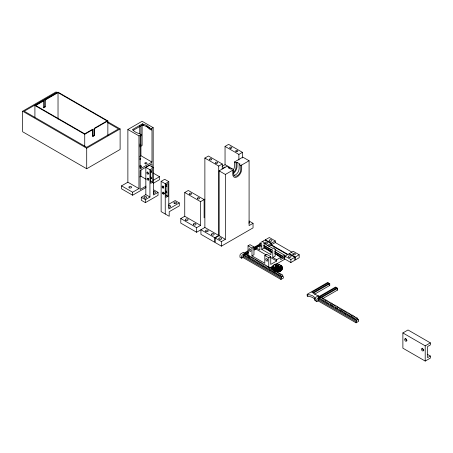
<?xml version="1.0" encoding="UTF-8"?>
<svg xmlns="http://www.w3.org/2000/svg" width="453" height="453" viewBox="0 0 453 453"><rect width="100%" height="100%" fill="white"/><g stroke="black" fill="none" stroke-linecap="round" stroke-linejoin="round"><path stroke-width="0.68" d="M280.928 266.664L280.911 267.757L281.715 268.482L280.43 268.47L279.139 269.252L279.082 268.216C284.858 265.299 274.461 261.574 273.193 266.041C272.355 269.337 276.936 270.118 279.218 269.161M280.328 268.521L280.798 269.093L280.798 270.832M273.17 267.304L273.278 265.764L273.244 267.706L273.17 266.319M274.937 271.087L274.971 268.182L276.302 268.493L276.523 271.347L276.273 269.478L274.937 269.926L274.971 268.182L273.306 266.868L273.306 267.853M274.88 271.041C275.458 266.494 272.615 272.1 273.663 267.378L273.663 268.363M281.687 267.774C283.544 263.584 278.595 268.906 282.168 267.332M273.193 266.041L273.233 266.851L273.414 266.483M273.85 268.544L273.923 267.615L273.867 268.623M279.308 271.54C278.504 271.908 277.649 270.815 276.959 271.947M274.971 269.178L275.022 271.115M271.987 267.202L273.233 266.851M281.942 267.497L282.168 269.076M275.124 266.064C275.158 267.836 278.459 267.893 279.054 266.404C278.742 264.32 274.173 264.829 275.124 267.31M279.303 264.762L278.822 264.512M245.209 253.986C245.571 252.349 245.849 254.529 246.313 254.812M247.819 255.492C247.882 254.014 248.822 255.656 248.714 256.183M249.122 256.245C249.49 254.614 249.767 256.789 250.232 257.072M251.738 257.751C251.794 256.273 252.74 257.916 252.627 258.442M253.04 258.504C253.437 256.857 253.652 259.105 254.184 259.348M255.651 260.016C255.713 258.533 256.658 260.181 256.545 260.702M256.959 260.769C257.355 259.116 257.57 261.37 258.102 261.613M259.569 262.276C259.631 260.798 260.577 262.44 260.464 262.966M260.877 263.029C261.273 261.381 261.489 263.629 262.021 263.873M263.487 264.541C263.55 263.057 264.495 264.705 264.382 265.226M267.406 266.8C267.468 265.322 268.408 266.964 268.301 267.491M268.708 267.553C269.076 265.922 269.354 268.097 269.818 268.38M271.324 269.059C271.381 267.581 272.327 269.224 272.213 269.75M272.627 269.812C273.046 268.142 273.21 270.475 273.805 270.668M275.237 271.324C275.299 269.841 276.245 271.489 276.132 272.01M279.156 273.584C279.28 272.077 280.09 273.81 280.084 274.303M280.464 274.337C280.832 272.706 281.103 274.88 281.573 275.164M322.955 298.872C323.317 297.236 323.595 299.416 324.059 299.699M325.565 300.379C325.56 298.923 326.641 300.481 326.426 301.03M326.868 301.132C327.236 299.501 327.513 301.675 327.978 301.958M329.484 302.638C329.665 301.103 330.345 302.932 330.441 303.38M330.786 303.391C331.154 301.76 331.432 303.935 331.896 304.218M332.094 304.15C332.406 302.525 332.745 304.631 333.204 304.977M333.397 304.903C333.391 303.448 334.473 305.005 334.263 305.554M334.705 305.656C335.073 304.025 335.345 306.2 335.815 306.483M337.315 307.162C337.309 305.707 338.391 307.264 338.181 307.819M338.623 307.915C338.991 306.285 339.263 308.459 339.733 308.742M341.234 309.422C341.42 307.893 342.094 309.716 342.196 310.163M342.542 310.18C342.904 308.544 343.181 310.724 343.646 311.007M345.152 311.687C345.146 310.231 346.228 311.789 346.013 312.338M346.454 312.44C346.822 310.809 347.1 312.983 347.564 313.266M349.07 313.946C349.065 312.496 350.141 314.054 349.931 314.603M350.373 314.699C350.741 313.068 351.018 315.248 351.483 315.526M352.983 316.211C352.978 314.756 354.059 316.313 353.85 316.862M354.291 316.964C354.659 315.333 354.931 317.508 355.401 317.791M356.902 318.47C357.326 316.8 357.485 319.133 358.091 319.342L358.091 319.92M275.016 271.019L274.648 270.877L274.688 269.127M279.467 270.866L279.478 268.063L279.467 270.866L280.758 271.036M273.55 266.075L272.315 266.234L273.278 266.749M250.532 256.466L250.996 256.574L251.636 257.853M254.45 258.725L254.937 258.873L255.277 259.982M262.287 263.25L262.774 263.397L262.972 264.314M264.897 264.756L265.356 264.869L265.934 266.137M266.2 265.509L266.692 265.662L267.06 266.789M270.118 267.774L270.583 267.882L271.126 269.133M274.037 270.033L274.524 270.181L274.745 271.143M276.647 271.54C278.029 274.62 277.938 270.452 278.81 273.572M281.874 274.558L282.361 274.705L282.955 276.545L283.453 276.834L283.453 277.995L280.945 279.444L242.904 257.48L241.653 258.204L239.948 257.225L239.948 255.481A1.421 0.821 -60 0 1 240.951 253.742L242.961 252.581A1.421 0.821 -60 0 1 243.952 252.972M320.333 297.395C320.69 295.707 320.984 297.887 321.449 298.187M321.749 297.581L322.242 297.729L322.508 298.77M324.359 299.088L324.824 299.201L325.492 300.469M328.278 301.353L328.77 301.5L329.105 302.604M336.115 305.871L336.573 305.985L337.247 307.259M340.033 308.136L340.52 308.283L340.888 309.41M347.864 312.661L348.357 312.808L348.572 313.765M355.701 317.179L356.16 317.293L356.738 318.561M273.918 265.118L273.312 265.333L273.822 265.843M280.832 270.968L280.82 269.116M277.457 271.84C276.993 270.832 278.136 267.44 277.887 271.217M273.233 267.785L272.327 268.329L273.799 268.499M282.151 269.127L282.168 267.202M276.777 269.518L276.777 268.533L276.302 268.493L276.302 269.478L276.777 268.533L279.082 268.216L279.263 269.139M280.39 268.487L280.905 267.734M280.605 270.198L281.607 270.277L281.721 269.869M246.489 254.796C246.806 253.091 247.162 255.181 247.621 255.566M258.238 261.585C258.555 259.875 258.918 261.964 259.371 262.349M343.821 310.99C344.184 309.257 344.484 311.438 344.954 311.76M351.653 315.515C351.828 313.895 352.542 315.696 352.644 316.2M242.904 257.48L243.408 254.875L244.914 254.003M275.022 253.635L281.126 257.157L280.622 259.648L283.284 258.114L283.284 256.896L274.739 251.964M280.945 279.444L281.449 276.834L282.955 275.962M357.377 319.512L358.589 320.214L358.589 321.37L356.081 322.819L318.04 300.86L318.544 298.25L319.546 297.672M356.081 322.819L356.579 320.214L358.091 319.342M280.339 265.843L280.843 265.362L280.237 265.118M275.583 271.687L276.313 271.217M278.748 265.656L278.748 267.525L277.038 266.998L275.362 267.57L275.362 265.701M276.698 271.84L276.681 270.073L277.44 270.13M281.687 270.243L281.721 268.131M277.757 271.239L277.734 268.504C276.993 269.484 279.852 270.843 279.139 269.28M279.218 271.67C278.08 266.381 279.694 270.566 280.837 269.144M107.299 121.523L120.113 128.924L120.113 149.467L86.71 168.754L22.65 131.766L22.65 111.217L56.053 91.936L57.271 92.639M56.053 92.848L24.23 111.217L86.71 147.293L118.533 128.924L107.503 122.553M34.909 117.361L34.909 105.509L43.211 100.719L43.607 100.945L43.607 107.797L43.211 107.565L44.796 106.653L45.192 106.88L45.192 100.034L58.029 92.622L107.061 120.928L94.224 128.341L94.224 135.192L92.644 136.104L92.644 129.258L93.041 129.484L93.041 136.336L92.644 136.104M44.796 106.653L44.796 99.802L58.029 92.163L107.854 120.928L107.854 135.566M43.607 100.945L35.702 105.509L84.734 133.822L92.644 129.258M43.607 107.797L45.192 106.88M34.909 105.509L84.734 134.281L93.041 129.484M94.224 128.341L94.62 128.573L107.854 120.928M93.041 136.336L94.62 135.419L94.62 128.573M22.65 111.217L86.71 148.205L120.113 128.924M127.876 129.507L138.946 135.894L138.946 188.59L127.876 182.202L127.876 129.507L142.112 121.285L153.182 127.678L153.182 167.723M153.182 127.678L151.206 128.822L149.23 127.678A10.889 6.285 0 0 0 143.301 124.258L142.508 123.799L132.423 129.62L133.216 130.079A10.889 6.285 0 0 0 135.589 132.129L136.11 132.412A10.889 6.285 0 0 0 139.145 133.499L141.121 134.643L141.121 135.781L140.136 136.353L140.136 168.958L151.998 162.106L151.998 129.507L151.206 129.96L149.23 128.822A10.889 6.285 0 0 0 143.301 125.396L142.508 124.943L133.018 130.419M138.946 135.894L141.121 134.643M139.739 145.487L140.928 144.801L140.928 125.855M139.739 146.857L142.112 145.487L142.112 124.496M139.739 156.404L140.928 155.719L151.998 162.106M145.832 167.361L149.388 165.305L153.499 167.678L153.499 194.983L158.046 192.361L158.046 195.328L145.39 202.633L141.285 200.26L141.285 197.293L145.832 194.665L149.937 197.038L149.937 169.733L145.832 167.361L145.832 194.665M146.064 187.451L132.621 195.215L121.551 188.822L121.551 185.855L127.876 182.202M149.937 169.733L153.499 167.678M139.739 176.947L140.928 176.262L146.2 179.309M121.551 185.855L132.621 192.242L138.946 188.59M153.182 180.373L159.507 176.721L159.507 179.688L153.154 183.357M146.064 186.081L140.136 189.507L140.136 170.554L151.998 163.703L151.998 167.214M152.706 182.197L150.73 183.34L150.73 170.645L152.706 169.507L152.706 182.197L150.362 180.843M161.132 181.353L164.694 179.303L168.805 181.676L168.805 208.98L179.28 202.927L179.28 205.894L169.196 211.721L169.196 216.285L161.132 211.63L161.132 181.353L165.243 183.725L168.805 181.676M184.745 216.262L184.745 192.519L200.56 201.653L200.56 225.396L184.745 216.262L180.787 218.55L180.787 223.114L196.608 232.247L204.875 227.468L204.875 158.063L208.437 156.008L222.276 163.997L222.276 168.918M222.078 166.398L225.045 164.682L225.045 146.421L228.606 144.365L242.446 152.355L242.446 157.967M162.338 187.434L163.125 186.976M141.285 197.293L145.39 199.665L149.937 197.038M162.65 193.459L163.442 193.001M204.875 158.063L218.72 166.053L222.276 163.997M225.045 146.421L238.884 154.411L242.446 152.355M168.012 196.194L166.036 197.332L166.036 184.643L168.012 183.499L168.012 196.194L166.251 195.175M222.032 168.709L225.045 166.97M219.116 235.69L215.158 237.972L215.158 242.536L221.409 246.149L253.04 227.882L253.04 223.318L249.088 225.6L249.088 160.758L240.786 165.555L240.786 169.615A5.034 2.905 -60 0 1 237.225 175.781A5.034 2.905 -60 0 1 233.669 173.726L233.669 169.66L225.362 174.456L225.362 239.297L219.116 235.69L219.116 170.849L227.417 166.053M233.493 169.518A5.034 2.905 -60 0 0 234.535 166.008L234.535 161.948L242.842 157.151L249.088 160.758M184.745 192.519L188.301 190.464L204.122 199.597L204.122 217.865M234.535 161.948L236.115 162.859L237.027 162.333L240.033 164.071L239.122 164.592L239.122 168.658A5.034 2.905 -60 0 1 233.782 175.3M168.771 204.252L175.175 200.554L179.28 202.927M232.004 168.703L231.098 169.229L228.091 167.491L228.997 166.97L228.997 168.323M200.56 201.653L204.909 199.139M180.787 218.55L196.608 227.678L200.56 225.396M214.762 237.746L214.762 242.31L200.922 234.32L200.922 229.756L214.762 237.746L218.72 235.464L218.72 166.053M215.158 237.972L221.409 241.579L225.362 239.297M248.029 245.826L250.005 244.682L253.957 246.964L253.957 254.728L251.981 255.871L251.981 248.108L248.029 245.826L248.029 255.152M261.024 242.315L264.977 240.033L270.911 243.454L270.911 245.056L287.706 254.75M265.373 240.99L265.373 239.801L269.331 237.519L275.26 240.945L275.26 242.542L292.055 252.236M251.981 248.108L253.957 246.964M243.963 253.165L248.233 250.702M253.725 247.531L260.43 243.657M244.558 253.504L248.216 251.392M253.708 248.227L260.413 244.354M266.307 255.011L255.934 249.02L255.934 247.746L260.379 245.181M245.469 254.031L248.521 252.27M254.008 249.105L259.501 245.934M248.504 252.967L246.064 254.376L245.668 254.15M253.991 249.801L256.432 248.391M254.156 250.045L255.934 249.02M266.959 245.741L270.911 243.454M265.373 239.801L271.307 243.227L275.26 240.945M255.934 247.746L259.892 250.028L259.892 243.306A0.708 0.408 60 0 1 260.39 243.018L261.262 243.521A0.708 0.408 60 0 1 261.766 244.388L261.766 249.371L264.139 248.001L270.837 251.868M268.652 246.358L270.911 245.056M271.307 243.227L271.307 244.824L275.26 242.542M251.981 255.871L264.818 263.278L264.818 255.515L266.794 254.376L270.747 256.658L270.747 264.422L276.681 260.996L276.681 259.722L281.126 257.157M264.818 255.515L268.771 257.802L270.747 256.658M261.766 249.371L270.905 254.648L270.905 249.665A0.708 0.408 60 0 1 271.404 249.376L272.281 249.88A0.708 0.408 60 0 1 272.78 250.747L272.78 257.468L275.152 256.098L275.152 249.376A0.708 0.408 60 0 0 274.654 248.51L273.776 248.006A0.708 0.408 60 0 0 273.278 248.295M274.852 251.619L282.78 256.2L284.575 255.164L284.575 259.337L274.852 264.954M284.948 257.723L284.948 256.126L288.901 253.844L294.835 257.27L294.835 260.237L290.883 262.519L284.178 258.652M269.376 268.114L273.635 265.656M284.948 256.126L290.883 259.552L294.835 257.27M295.231 257.038L299.184 254.756L299.184 257.723L295.231 260.011L295.231 257.038L289.297 253.618L293.255 251.33L299.184 254.756M318.04 300.86L316.789 301.585L315.084 300.599A7.661 4.422 0 0 0 310.515 296.743L307.174 296.036L307.174 294.297L327.655 282.468L328.249 282.814L328.249 283.969M328.249 282.814L311.783 292.321L312.695 292.848L329.161 283.34L329.756 283.68L329.756 285.424L314.512 294.224M329.756 283.68L313.289 293.187L319.099 296.539L335.565 287.038L336.16 287.378L336.16 288.538M319.693 296.885L336.16 287.378M320.605 297.411L337.072 287.904L337.666 288.25L337.666 289.988L322.74 298.606M337.666 288.25L321.2 297.757L320.803 297.525M402.881 332.944L408.023 329.977L430.35 342.87L430.35 344.926L427.581 346.522L427.581 357.638L430.35 356.041L430.35 358.096L425.208 361.064L402.881 348.176L402.881 332.944L425.208 345.837L430.35 342.87M277.372 270.169L277.332 271.925M282.032 269.212C283.64 265.469 280.401 268.221 280.973 266.109L280.82 267.916M281.607 268.538L281.647 270.26M277.293 270.198L277.242 271.942M275.237 264.524L274.852 264.762M277.797 271.228L278.204 268.442L278.204 269.427M279.291 270.871L279.376 269.122M280.475 268.465L280.43 267.44L280.158 268.652M280.605 266.075L281.687 266.036M274.688 270.866L274.778 269.122M278.776 270.022L278.822 271.76M276.868 270.198L276.913 271.364M277.932 269.478L277.972 271.228M271.993 267.361L273.233 267.683L273.21 266.591M272.123 267.474L271.987 269.076M278.64 271.726L278.606 269.971M276.398 269.501L276.466 271.273M151.495 172.049L151.291 171.947A1.121 0.646 60 0 1 150.639 171.053M151.483 178.216L151.279 178.108A1.121 0.646 60 0 1 150.628 177.214M274.909 270.883L274.909 269.144M270.775 270.673L270.039 270.237C271.489 271.256 271.455 269.139 272.23 271.511C272.814 269.988 272.995 271.607 273.533 272.264C274.116 270.741 274.297 272.361 274.841 273.017C275.424 271.494 275.605 273.114 276.149 273.771C276.726 272.253 276.908 273.867 277.451 274.529C278.034 273.006 278.216 274.626 278.759 275.282C279.342 273.759 279.524 275.379 280.062 276.036C280.707 274.433 280.769 276.29 281.449 276.834M345.911 314.054L345.175 313.612C346.624 314.631 346.59 312.513 347.366 314.892C347.944 313.368 348.125 314.988 348.668 315.645C349.252 314.122 349.433 315.741 349.976 316.398C350.56 314.875 350.741 316.494 351.279 317.151C351.862 315.628 352.043 317.247 352.587 317.904C353.17 316.381 353.351 318 353.895 318.657C354.473 317.14 354.654 318.753 355.197 319.416C355.837 317.808 355.905 319.665 356.579 320.214M276.749 270.152L276.823 271.347M239.122 164.592L240.786 165.555M225.045 164.682L233.669 169.66M146.183 126.149L149.088 127.825M219.116 170.849L225.362 174.456M139.739 144.116L140.928 144.801M44.796 99.802L45.192 100.034M249.065 221.019L253.04 223.318M94.224 135.192L94.62 135.419M153.103 173.018L159.507 176.721M271.307 244.824L288.097 254.524M263.833 243.187L272.983 248.471M274.812 249.524L284.575 255.164M263.867 245.277L271.188 249.507M263.759 245.622L271.188 249.909M263.759 246.84L271.081 251.064M274.739 253.182L283.284 258.114M264.042 247.293L271.364 251.517M329.161 285.079L329.756 285.424M337.072 289.643L337.666 289.988M268.923 250.515L270.141 251.222M277.463 255.447L278.686 256.155M279.903 256.857L281.126 257.559M272.78 257.468L276.681 259.722M153.935 189.988L158.046 192.361M270.577 257.474L276.681 260.996M427.332 354.297L430.35 356.041M204.875 227.468L218.72 235.464M248.85 256.851L250.062 257.553M248.635 256.84L249.858 257.542M243.408 254.875L243.997 254.246L244.66 255.594L245.305 254.999L245.968 256.347L246.613 255.752L247.276 257.106L247.916 256.506L248.578 257.859L249.224 257.259L249.886 258.612L250.526 258.017L251.189 259.365L251.834 258.771L252.497 260.118L253.142 259.524L253.805 260.871L254.444 260.277L255.107 261.624L255.752 261.03L256.415 262.378L257.055 261.783L257.717 263.136L258.363 262.536L259.025 263.889L259.671 263.295L260.333 264.643L260.973 264.048L261.636 265.396L262.281 264.801L262.91 266.126L263.244 266.239L263.584 265.554L264.246 266.902L264.858 266.29L265.701 267.74L266.166 267.044L266.862 268.414L267.468 267.797L268.165 269.167L268.742 268.544L269.62 270.005L269.965 269.314L270.316 269.444L270.679 270.588M318.544 298.25C319.467 295.849 319.642 300.764 320.265 298.391C321.607 299.518 320.498 300.022 322.038 299.354C322.174 302.1 323.482 298.312 323.646 301.183C325.112 299.767 324.11 301.738 325.362 302.004C326.064 299.892 326.052 304.461 327.168 302.264C327.355 305.141 328.635 301.409 328.787 304.082C329.773 303.736 329.642 303.799 330.543 305.096C331.013 302.763 331.585 307.57 332.157 305.146C332.927 308.397 333.572 304.286 333.974 307.009C334.886 307.151 334.92 306.387 335.713 308.131C336.222 305.69 336.811 310.588 337.315 308.153C338.142 309.892 338.131 309.127 339.07 309.286C339.433 312.015 340.152 307.859 340.837 311.12C341.449 308.748 342.009 313.442 342.468 311.205C343.804 312.332 342.695 312.836 344.235 312.168C344.371 314.92 345.679 311.126 345.843 313.997M243.408 255.452L281.449 277.412M318.544 298.833L356.579 320.792M242.904 256.324L280.945 278.284M318.04 299.699L356.081 321.664M307.174 294.297L307.763 294.637A7.661 4.422 0 0 1 315.084 298.861L315.084 300.599M282.106 267.094L281.987 269.229M274.92 269.15L274.58 268.017L274.58 269.003M278.085 269.529L278.114 271.29L278.012 269.501M276.466 269.535L276.681 270.073M280.6 266.296L280.905 266.8M281.828 266.205L281.794 267.525M276.302 269.478L275.837 268.419L275.837 269.405M280.781 265.566L280.905 266.817L280.905 265.832M425.208 345.837L425.208 361.064M316.789 301.585L316.789 299.846A1.421 0.821 -60 0 1 317.791 298.108L319.801 296.947A1.421 0.821 -60 0 1 320.786 297.332M307.763 294.637L307.763 296.375M290.883 259.552L290.883 262.519M282.78 256.2L282.78 256.602M281.794 268.17L281.828 270.067M281.607 265.996L281.647 267.751M281.562 265.985L281.562 267.729M281.562 268.55L281.517 270.294L281.421 268.55M280.758 265.237L280.781 266.551M280.65 267.191L280.65 268.176M280.594 269.393L280.56 271.149M280.515 269.427L280.469 271.177M280.424 269.439L280.373 271.183M280.282 269.427L280.328 271.177M280.237 269.416L280.237 271.154M279.841 267.876L279.841 268.861M279.507 269.139L279.546 270.888M279.218 269.926L279.133 271.698M279.014 266.019L279.014 267.259M278.906 265.832L278.906 267.077M278.918 270.011L278.872 271.755M278.657 268.346L278.657 269.331M278.68 270.005L278.725 271.755M278.544 265.503L278.544 267.372M278.295 265.373L278.295 267.242M278.012 265.265L278.012 267.134M277.7 265.192L277.7 267.06M277.695 269.535L277.638 271.347M277.372 265.147L277.372 267.015M277.259 268.533L277.259 269.518M277.196 270.209L277.196 271.947M277.038 265.135L277.038 266.998M276.959 270.209L276.959 271.364M276.698 265.152L276.698 267.021M276.375 265.209L276.375 267.072M276.273 269.478L276.228 271.222M276.183 269.49L276.143 271.239M276.07 265.294L276.07 267.157M276.104 269.512L276.041 271.29M275.798 265.401L275.798 267.27M275.56 265.543L275.56 267.406M275.583 269.948L275.554 271.132M275.515 269.988L275.475 271.166M275.39 268.318L275.39 269.303M275.43 270.016L275.379 271.177M275.333 271.183L275.282 270.016L275.237 271.166M275.214 265.877L275.214 267.746M274.229 267.825L274.229 268.81M273.459 267.128L273.459 268.114M273.397 269.297L273.397 270.458M273.363 265.26L273.363 266.415M273.323 269.144L273.363 270.435M272.734 268.55L272.734 269.711L272.638 268.555M272.547 268.538L272.593 269.705M272.468 267.774L272.468 266.036L272.395 267.547M272.434 268.131L272.508 269.682M272.395 268.148L272.417 269.614M272.327 266.205L272.321 267.474M272.321 268.221L272.315 270.045M272.049 267.44L272.123 269.212M272.021 267.117L272.021 269.156M268.771 257.802L268.771 267.797M264.139 248.001L264.139 243.018A0.708 0.408 60 0 0 263.635 242.151L262.763 241.647A0.708 0.408 60 0 0 262.264 241.936M241.692 165.028L241.692 169.094A6.319 3.647 -60 0 1 237.225 176.829A6.319 3.647 -60 0 1 232.757 174.252L232.757 170.186M241.653 258.204L241.653 256.466A1.421 0.821 -60 0 1 242.655 254.728L244.665 253.567A1.421 0.821 -60 0 1 245.656 253.957M238.884 154.411L238.884 160.034M237.027 162.333L237.027 166.398A6.319 3.647 -60 0 1 233.714 173.295M236.115 162.859L236.115 166.925A5.034 2.905 -60 0 1 233.482 172.417M221.409 241.579L221.409 246.149M196.608 227.678L196.608 232.247M165.243 183.725L165.243 214.003M163.901 192.412L163.901 193.822M151.206 128.822L151.206 129.96M149.23 127.678L149.23 128.822M148.601 178.414L148.601 179.824M145.39 199.665L145.39 202.633M143.301 124.258L143.301 125.396M142.508 123.799L142.508 124.943M140.928 145.487L140.928 155.719M140.928 169.949L140.928 176.262M139.739 125.872L139.739 133.59M132.621 192.242L132.621 195.215M86.71 148.205L86.71 168.754M84.734 134.281L84.734 146.823M58.029 92.622L58.029 119.105M148.822 173.754A1.121 0.646 60 0 1 147.865 173.063L147.735 172.803A1.121 0.646 60 0 1 147.729 171.885M148.743 179.682A1.121 0.646 60 0 1 148.182 179.094L148.052 178.833A1.121 0.646 60 0 1 147.944 178.312M150.611 176.812A1.121 0.646 60 0 1 151.336 178.097A1.121 0.646 60 0 1 150.696 178.669M153.318 191.613A1.399 0.81 0 0 1 155.413 192.315A1.399 0.81 0 0 1 153.318 193.012M150.623 170.651A1.121 0.646 60 0 1 151.353 171.936A1.121 0.646 60 0 1 150.707 172.508M319.099 296.539A1.421 0.821 -60 0 0 318.097 295.962L316.086 297.123A1.421 0.821 -60 0 0 315.084 298.861M407.094 340.588A1.399 0.81 60 0 1 405.882 338.493M423.883 350.282A1.399 0.81 60 0 1 423.374 349.988L423.13 349.733A1.399 0.81 60 0 1 422.672 348.187M139.835 165.855A1.121 0.646 0 0 1 141.415 165.928A1.121 0.646 0 0 1 141.291 166.84A1.121 0.646 0 0 1 139.711 166.766M140.079 167.361A1.121 0.646 0 0 1 141.194 167.412M139.717 158.086A1.121 0.646 0 0 1 140.747 158.697A1.121 0.646 0 0 1 139.835 159.365M248.929 222.083A1.399 0.81 0 0 1 248.929 223.221M166.115 190.973A1.121 0.646 60 0 1 166.642 192.208A1.121 0.646 60 0 1 165.996 192.667M165.928 184.648A1.121 0.646 60 0 1 166.653 185.928L166.8 186.047A1.121 0.646 60 0 0 166.998 186.087M166.008 186.506A1.121 0.646 60 0 0 166.653 185.928A1.121 0.646 60 0 1 166.053 185.311M163.731 187.65A1.121 0.646 60 0 1 163.165 187.061L163.04 186.8A1.121 0.646 60 0 1 163.035 185.883M166.987 192.248A1.121 0.646 60 0 1 166.789 192.208L166.579 192.1A1.121 0.646 60 0 1 166.041 191.472M164.252 193.759A1.121 0.646 60 0 1 163.482 193.086L163.357 192.825A1.121 0.646 60 0 1 163.273 192.089M168.618 205.611A1.399 0.81 0 0 1 170.719 206.308A1.399 0.81 0 0 1 168.618 207.01M260.673 245.775C260.917 247.338 261.755 245.435 260.673 245.775M271.37 251.953C271.613 253.51 272.451 251.608 271.37 251.953M218.912 238.425L218.861 238.635A1.399 0.81 0 0 0 220.079 239.433A1.399 0.81 0 0 0 221.613 238.844L221.659 238.635A1.399 0.81 0 0 0 220.441 237.836A1.399 0.81 0 0 0 218.912 238.425M249.75 248.912L249.507 248.89A1.399 0.81 60 0 0 249.088 250.073A1.399 0.81 60 0 0 250.26 251.409L250.498 251.438A1.399 0.81 60 0 0 250.917 250.254A1.399 0.81 60 0 0 249.75 248.912M405.395 338.77L405.158 338.748A1.399 0.81 60 0 0 404.739 339.931A1.399 0.81 60 0 0 405.905 341.273L406.143 341.296A1.399 0.81 60 0 0 406.562 340.112A1.399 0.81 60 0 0 405.395 338.77M422.938 349.014L422.694 348.765A1.399 0.81 60 0 0 421.528 348.753A1.399 0.81 60 0 0 421.947 350.418L422.185 350.673A1.399 0.81 60 0 0 423.357 350.679A1.399 0.81 60 0 0 422.938 349.014M267.287 259.15L267.049 258.901A1.399 0.81 60 0 0 265.883 258.889A1.399 0.81 60 0 0 266.302 260.56L266.54 260.809A1.399 0.81 60 0 0 267.706 260.82A1.399 0.81 60 0 0 267.287 259.15M163.612 187.117L163.488 186.857A1.121 0.646 60 0 0 162.446 186.189A1.121 0.646 60 0 0 162.248 187.259L162.378 187.519A1.121 0.646 60 0 0 163.42 188.188A1.121 0.646 60 0 0 163.612 187.117M163.929 193.148L163.805 192.887A1.121 0.646 60 0 0 162.763 192.214A1.121 0.646 60 0 0 162.565 193.284L162.695 193.544A1.121 0.646 60 0 0 163.737 194.218A1.121 0.646 60 0 0 163.929 193.148M148.312 173.125L148.182 172.865A1.121 0.646 60 0 0 147.14 172.191A1.121 0.646 60 0 0 146.948 173.261L147.072 173.522A1.121 0.646 60 0 0 148.114 174.195A1.121 0.646 60 0 0 148.312 173.125M148.629 179.15L148.499 178.89A1.121 0.646 60 0 0 147.457 178.222A1.121 0.646 60 0 0 147.265 179.286L147.389 179.552A1.121 0.646 60 0 0 148.431 180.22A1.121 0.646 60 0 0 148.629 179.15M144.615 198.035A1.399 0.81 0 0 0 146.715 197.338A1.399 0.81 0 0 0 144.615 196.636A1.399 0.81 0 0 0 144.615 198.035M288.997 257.281A1.399 0.81 0 0 0 291.092 256.585A1.399 0.81 0 0 0 288.997 255.883A1.399 0.81 0 0 0 288.997 257.281M265.464 243.697A1.399 0.81 0 0 0 267.564 243.001A1.399 0.81 0 0 0 265.469 242.298A1.399 0.81 0 0 0 265.464 243.697M293.346 254.773A1.399 0.81 0 0 0 295.441 254.071A1.399 0.81 0 0 0 293.346 253.374A1.399 0.81 0 0 0 293.346 254.773M269.812 241.183A1.399 0.81 0 0 0 271.913 240.492A1.399 0.81 0 0 0 269.824 239.79A1.399 0.81 0 0 0 269.812 241.183M129.547 187.921A1.399 0.81 0 0 0 131.647 187.225A1.399 0.81 0 0 0 129.552 186.523A1.399 0.81 0 0 0 129.547 187.921M145.283 163.805A1.121 0.646 0 0 0 147.032 163.318A1.121 0.646 0 0 0 145.436 162.689A1.121 0.646 0 0 0 145.283 163.805M230.22 148.233A1.121 0.646 0 0 0 231.896 147.678A1.121 0.646 0 0 0 230.22 147.117A1.121 0.646 0 0 0 230.22 148.233M236.149 151.659A1.121 0.646 0 0 0 237.831 151.104A1.121 0.646 0 0 0 236.155 150.543A1.121 0.646 0 0 0 236.149 151.659M215.798 163.227A1.121 0.646 0 0 0 217.638 162.876A1.121 0.646 0 0 0 216.194 162.129A1.121 0.646 0 0 0 215.798 163.227M205.866 231.466A1.399 0.81 0 0 0 208.204 231.104A1.399 0.81 0 0 0 206.494 230.113A1.399 0.81 0 0 0 205.866 231.466M211.8 234.892A1.399 0.81 0 0 0 214.139 234.529A1.399 0.81 0 0 0 212.423 233.538A1.399 0.81 0 0 0 211.8 234.892M209.818 159.779A1.121 0.646 0 0 0 211.693 159.484A1.121 0.646 0 0 0 210.322 158.697A1.121 0.646 0 0 0 209.818 159.779M174.552 203.584A1.399 0.81 0 0 0 176.647 202.882A1.399 0.81 0 0 0 174.552 202.185A1.399 0.81 0 0 0 174.552 203.584M189.688 194.229A1.121 0.646 0 0 0 191.557 193.941A1.121 0.646 0 0 0 190.186 193.154A1.121 0.646 0 0 0 189.688 194.229M197.638 198.822A1.121 0.646 0 0 0 199.479 198.476A1.121 0.646 0 0 0 198.04 197.729A1.121 0.646 0 0 0 197.638 198.822M193.641 224.824A1.399 0.81 0 0 0 195.979 224.462A1.399 0.81 0 0 0 194.269 223.476A1.399 0.81 0 0 0 193.641 224.824M185.73 220.26A1.399 0.81 0 0 0 188.069 219.898A1.399 0.81 0 0 0 186.359 218.907A1.399 0.81 0 0 0 185.73 220.26"/></g></svg>
